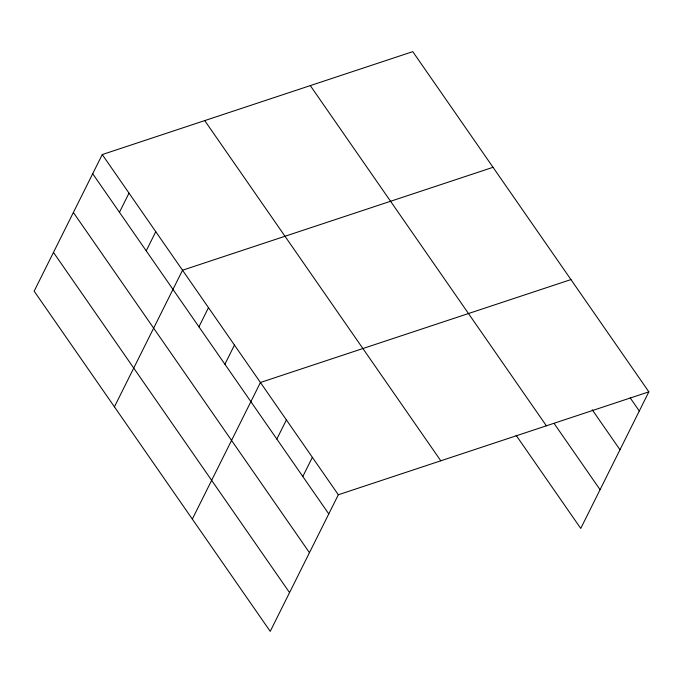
<?xml version="1.0" encoding="UTF-8"?>
<svg xmlns="http://www.w3.org/2000/svg" width="683" height="683" viewBox="0 0 683 683"><rect width="100%" height="100%" fill="white"/><g stroke="black" fill="none" stroke-linecap="round" stroke-linejoin="round"><path stroke-width="1.02" d="M102.254 154.563L34.15 291.154L270.229 631.357L338.333 494.757L648.85 391.846L412.771 51.643L102.254 154.563L338.333 494.757M119.457 212.285L129.01 193.118M146.213 250.84L155.767 231.674M114.42 406.829L182.523 270.229L493.041 167.309M198.932 326.815L208.486 307.649M224.903 364.235L234.457 345.069M192.324 519.089L260.428 382.497L570.945 279.578M276.837 439.075L286.399 419.917M302.808 476.503L312.362 457.337M648.85 391.846L580.746 528.437L516.126 435.319M630.238 397.95L639.297 411.004M592.195 409.723L619.976 449.755M554.169 423.545L600.067 489.685M310.304 85.606L546.383 425.808M204.729 120.601L440.8 460.794M92.7 173.73L328.779 513.923M73.38 212.481L309.459 552.675M53.47 252.403L289.549 592.605"/></g></svg>
